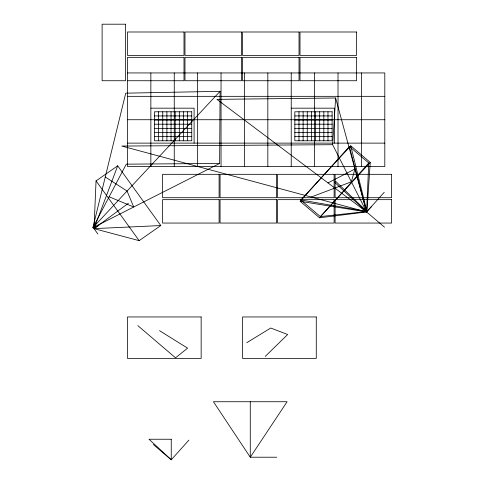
<?xml version="1.0" encoding="UTF-8"?>
<svg xmlns="http://www.w3.org/2000/svg" width="484" height="484" viewBox="0 0 484 484"><rect width="100%" height="100%" fill="white"/><g stroke="black" fill="none" stroke-linecap="round" stroke-linejoin="round"><path stroke-width="0.73" d="M219.645 163.453L220.075 91.319L125.737 93.17L92.88 227.686L219.645 163.453L126.282 164.167L92.88 227.686L220.075 91.319M97.883 233.996L94.011 228.636L96.05 180.895L117.703 165.8L160.809 225.556L139.156 240.651L94.011 228.636L117.703 165.8M368.76 162.975L366.588 211.944L319.543 217.794L300.165 201.314L349.381 146.501L368.76 162.975L319.543 217.794M300.165 201.314L366.588 211.944L332.641 144.71L335.636 97.998L216.941 99.365L366.588 211.944L384.248 192.275M300.842 199.971L366.926 211.502L370.236 162.412L350.725 145.787L300.842 199.971L320.354 216.596L366.926 211.502L371.403 206.638M188.899 440.125L171.239 459.8L153.313 444.475M320.354 216.596L370.236 162.412M265.214 356.442L287.653 334.517L270.75 328.025L246.749 342.72M160.809 225.556L94.011 228.636L128.429 203.226M94.011 228.636L99.026 225.145M327.995 182.91L354.917 168.983L351.372 181.809L311.182 197.036M332.641 144.71L121.744 146.053L366.588 211.944L349.381 146.501M127.461 72.939L384.804 72.939L384.804 166.52L127.461 166.52L127.461 57.342L183.999 57.342L183.999 80.737L127.461 80.737M127.461 96.334L384.804 96.334M150.857 108.174L194.09 108.174L194.09 143.125M291.229 108.174L334.462 108.174L334.462 143.125M154.469 115.924L191.749 115.924M294.835 115.924L332.121 115.924M127.461 119.73L384.804 119.73M154.469 120.068L191.749 120.068M294.835 120.068L332.121 120.068M154.469 124.213L191.749 124.213M294.835 124.213L332.121 124.213M154.469 128.351L191.749 128.351M294.835 128.351L332.121 128.351M154.469 132.495L191.749 132.495M294.835 132.495L332.121 132.495M154.469 136.639L191.749 136.639M294.835 136.639L332.121 136.639M127.461 143.125L384.804 143.125M276.709 457.217L250.27 457.217L213.426 401.732L287.115 401.732L250.27 457.217L250.27 401.732M109.124 196.788L133.723 206.989L127.056 191.047L105.264 176.993M159.532 330.669L187.598 348.153L175.523 357.821L137.867 325.659M362.105 208.132L384.532 227.202M362.407 207.654L366.926 211.502L350.725 145.787M334.462 182.147L366.588 211.944L335.636 97.998M335.539 181.191L366.926 211.502M96.05 180.895L139.156 240.651M361.409 72.939L361.409 166.52M338.014 72.939L338.014 166.52M327.977 111.78L327.977 140.783M323.832 111.78L323.832 140.783M319.688 111.78L319.688 140.783M315.55 111.78L315.55 140.783M314.618 72.939L314.618 166.52M311.406 111.78L311.406 140.783M307.261 111.78L307.261 140.783M303.117 111.78L303.117 140.783M298.979 111.78L298.979 140.783M291.229 72.939L291.229 166.52M267.833 72.939L267.833 166.52M244.438 72.939L244.438 166.52M221.043 72.939L221.043 166.52M197.647 72.939L197.647 166.52M187.611 111.78L187.611 140.783M183.466 111.78L183.466 140.783M179.322 111.78L179.322 140.783M175.178 111.78L175.178 140.783M174.252 72.939L174.252 166.52M171.04 111.78L171.04 140.783M166.895 111.78L166.895 140.783M162.751 111.78L162.751 140.783M158.607 111.78L158.607 140.783M150.857 72.939L150.857 166.52M125.513 24.2L102.118 24.2L102.118 80.737L125.513 80.737L125.513 24.2M183.999 31.998L127.461 31.998L127.461 55.394L183.999 55.394L183.999 31.998M241.51 31.998L184.973 31.998L184.973 55.394L241.51 55.394L241.51 31.998M299.027 31.998L242.49 31.998L242.49 55.394L299.027 55.394L299.027 31.998M356.539 31.998L300.001 31.998L300.001 55.394L356.539 55.394L356.539 31.998M241.51 57.342L184.973 57.342L184.973 80.737L241.51 80.737L241.51 57.342M299.027 57.342L242.49 57.342L242.49 80.737L299.027 80.737L299.027 57.342M356.539 57.342L300.001 57.342L300.001 80.737L356.539 80.737L356.539 57.342M191.749 111.78L154.469 111.78L154.469 140.783L191.749 140.783L191.749 111.78M332.121 111.78L294.835 111.78L294.835 140.783L332.121 140.783L332.121 111.78M219.095 174.319L162.557 174.319L162.557 197.708L219.095 197.708L219.095 174.319M276.606 174.319L220.069 174.319L220.069 197.708L276.606 197.708L276.606 174.319M334.117 174.319L277.58 174.319L277.58 197.708L334.117 197.708L334.117 174.319M391.629 174.319L335.091 174.319L335.091 197.708L391.629 197.708L391.629 174.319M219.095 199.662L162.557 199.662L162.557 223.057L219.095 223.057L219.095 199.662M276.606 199.662L220.069 199.662L220.069 223.057L276.606 223.057L276.606 199.662M334.117 199.662L277.58 199.662L277.58 223.057L334.117 223.057L334.117 199.662M391.629 199.662L335.091 199.662L335.091 223.057L391.629 223.057L391.629 199.662M201.15 316.953L127.461 316.953L127.461 358.402L201.15 358.402L201.15 316.953M316.276 316.953L242.593 316.953L242.593 358.402L316.276 358.402L316.276 316.953M171.239 439.242L148.999 439.242L171.239 459.8L171.239 439.242"/></g></svg>
